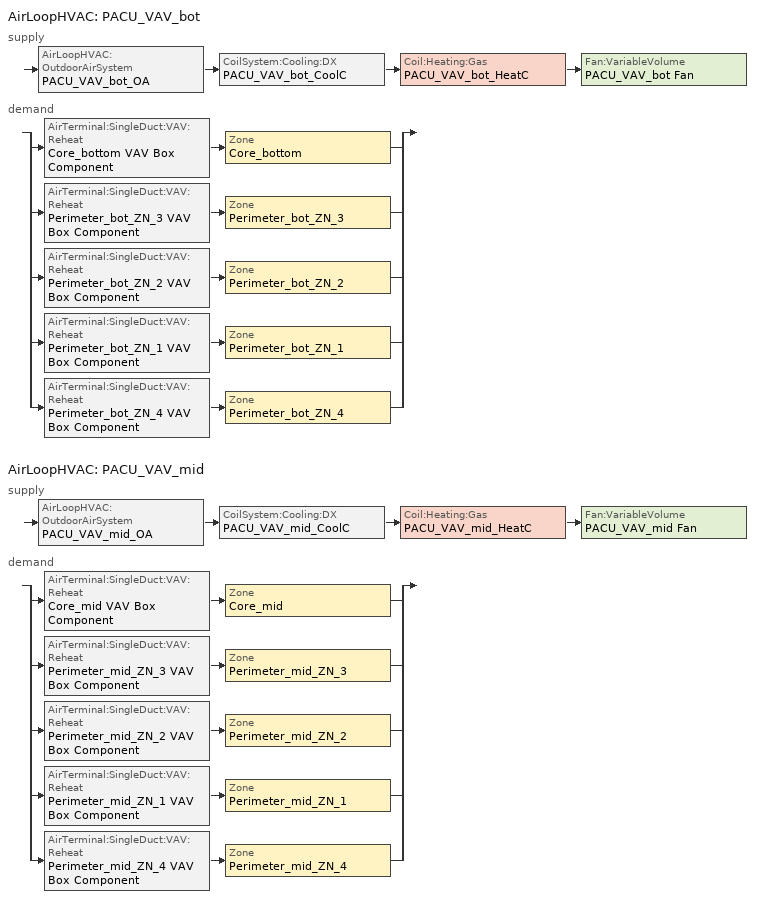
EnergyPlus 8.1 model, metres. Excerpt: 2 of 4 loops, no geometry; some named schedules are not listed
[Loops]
AirLoopHVAC 'PACU_VAV_bot'
 supply: AirLoopHVAC:OutdoorAirSystem 'PACU_VAV_bot_OA' > CoilSystem:Cooling:DX 'PACU_VAV_bot_CoolC' > Coil:Heating:Gas 'PACU_VAV_bot_HeatC' > Fan:VariableVolume 'PACU_VAV_bot Fan'
 demand: split
  | AirTerminal:SingleDuct:VAV:Reheat 'Core_bottom VAV Box Component' > Zone 'Core_bottom'
  | AirTerminal:SingleDuct:VAV:Reheat 'Perimeter_bot_ZN_3 VAV Box Component' > Zone 'Perimeter_bot_ZN_3'
  | AirTerminal:SingleDuct:VAV:Reheat 'Perimeter_bot_ZN_2 VAV Box Component' > Zone 'Perimeter_bot_ZN_2'
  | AirTerminal:SingleDuct:VAV:Reheat 'Perimeter_bot_ZN_1 VAV Box Component' > Zone 'Perimeter_bot_ZN_1'
  | AirTerminal:SingleDuct:VAV:Reheat 'Perimeter_bot_ZN_4 VAV Box Component' > Zone 'Perimeter_bot_ZN_4'
AirLoopHVAC 'PACU_VAV_mid'
 supply: AirLoopHVAC:OutdoorAirSystem 'PACU_VAV_mid_OA' > CoilSystem:Cooling:DX 'PACU_VAV_mid_CoolC' > Coil:Heating:Gas 'PACU_VAV_mid_HeatC' > Fan:VariableVolume 'PACU_VAV_mid Fan'
 demand: split
  | AirTerminal:SingleDuct:VAV:Reheat 'Core_mid VAV Box Component' > Zone 'Core_mid'
  | AirTerminal:SingleDuct:VAV:Reheat 'Perimeter_mid_ZN_3 VAV Box Component' > Zone 'Perimeter_mid_ZN_3'
  | AirTerminal:SingleDuct:VAV:Reheat 'Perimeter_mid_ZN_2 VAV Box Component' > Zone 'Perimeter_mid_ZN_2'
  | AirTerminal:SingleDuct:VAV:Reheat 'Perimeter_mid_ZN_1 VAV Box Component' > Zone 'Perimeter_mid_ZN_1'
  | AirTerminal:SingleDuct:VAV:Reheat 'Perimeter_mid_ZN_4 VAV Box Component' > Zone 'Perimeter_mid_ZN_4'
[ZoneList]
Bottom Zones: Core_bottom, Perimeter_bot_ZN_1, Perimeter_bot_ZN_2, Perimeter_bot_ZN_3, Perimeter_bot_ZN_4
Middle Zones: Core_mid, Perimeter_mid_ZN_1, Perimeter_mid_ZN_2, Perimeter_mid_ZN_3, Perimeter_mid_ZN_4
Top Zones: Core_top, Perimeter_top_ZN_1, Perimeter_top_ZN_2, Perimeter_top_ZN_3, Perimeter_top_ZN_4
[DesignSpecification:OutdoorAir] Outdoor Air Method=Flow/Area; Outdoor Air Flow per Zone Floor Area {m3/s-m2}=0.000431773; Outdoor Air Flow per Zone {m3/s}=0
SZ DSOA Core_bottom; SZ DSOA Core_mid; SZ DSOA Perimeter_bot_ZN_3; SZ DSOA Perimeter_bot_ZN_2; SZ DSOA Perimeter_bot_ZN_1; SZ DSOA Perimeter_bot_ZN_4; SZ DSOA Perimeter_mid_ZN_3; SZ DSOA Perimeter_mid_ZN_2; SZ DSOA Perimeter_mid_ZN_1; SZ DSOA Perimeter_mid_ZN_4
[Sizing:Zone] Zone Cooling Design Supply Air Temperature Input Method=SupplyAirTemperature; Zone Cooling Design Supply Air Temperature {C}=12.8; Zone Heating Design Supply Air Temperature Input Method=SupplyAirTemperature; Zone Heating Design Supply Air Temperature {C}=40; Zone Cooling Design Supply Air Humidity Ratio {kgWater/kgDryAir}=0.0085; Zone Heating Design Supply Air Humidity Ratio {kgWater/kgDryAir}=0.008; Zone Heating Sizing Factor=0; Zone Cooling Sizing Factor=0; Cooling Design Air Flow Method=DesignDay; Cooling Design Air Flow Rate {m3/s}=0; Cooling Minimum Air Flow {m3/s}=0; Cooling Minimum Air Flow Fraction=0; Heating Design Air Flow Method=DesignDay; Heating Design Air Flow Rate {m3/s}=0
Name | Design Specification Outdoor Air Object
Core_bottom | SZ DSOA Core_bottom
Core_mid | SZ DSOA Core_mid
Perimeter_bot_ZN_3 | SZ DSOA Perimeter_bot_ZN_3
Perimeter_bot_ZN_2 | SZ DSOA Perimeter_bot_ZN_2
Perimeter_bot_ZN_1 | SZ DSOA Perimeter_bot_ZN_1
Perimeter_bot_ZN_4 | SZ DSOA Perimeter_bot_ZN_4
Perimeter_mid_ZN_3 | SZ DSOA Perimeter_mid_ZN_3
Perimeter_mid_ZN_2 | SZ DSOA Perimeter_mid_ZN_2
Perimeter_mid_ZN_1 | SZ DSOA Perimeter_mid_ZN_1
Perimeter_mid_ZN_4 | SZ DSOA Perimeter_mid_ZN_4
[Sizing:System] Type of Load to Size On=Sensible; Design Outdoor Air Flow Rate {m3/s}=Autosize; Minimum System Air Flow Ratio=0.3; Preheat Design Temperature {C}=7; Preheat Design Humidity Ratio {kgWater/kgDryAir}=0.008; Precool Design Temperature {C}=12.8; Precool Design Humidity Ratio {kgWater/kgDryAir}=0.008; Central Cooling Design Supply Air Temperature {C}=12.8; Central Heating Design Supply Air Temperature {C}=12.8; Sizing Option=Coincident; 100% Outdoor Air in Cooling=No; 100% Outdoor Air in Heating=No; Central Cooling Design Supply Air Humidity Ratio {kgWater/kgDryAir}=0.0085; Central Heating Design Supply Air Humidity Ratio {kgWater/kgDryAir}=0.008; Cooling Design Air Flow Method=DesignDay; Cooling Design Air Flow Rate {m3/s}=0; Heating Design Air Flow Method=DesignDay; Heating Design Air Flow Rate {m3/s}=0; System Outdoor Air Method=ZoneSum
PACU_VAV_bot; PACU_VAV_mid
[ZoneControl:Thermostat] Control Type Schedule=Dual Zone Control Type Sched
Name | Zone or ZoneList | Control 1
Core_bottom Thermostat | Core_bottom | Core_bottom DualSPSched
Core_mid Thermostat | Core_mid | Core_mid DualSPSched
Perimeter_bot_ZN_3 Thermostat | Perimeter_bot_ZN_3 | Perimeter_bot_ZN_3 DualSPSched
Perimeter_bot_ZN_2 Thermostat | Perimeter_bot_ZN_2 | Perimeter_bot_ZN_2 DualSPSched
Perimeter_bot_ZN_1 Thermostat | Perimeter_bot_ZN_1 | Perimeter_bot_ZN_1 DualSPSched
Perimeter_bot_ZN_4 Thermostat | Perimeter_bot_ZN_4 | Perimeter_bot_ZN_4 DualSPSched
Perimeter_mid_ZN_3 Thermostat | Perimeter_mid_ZN_3 | Perimeter_mid_ZN_3 DualSPSched
Perimeter_mid_ZN_2 Thermostat | Perimeter_mid_ZN_2 | Perimeter_mid_ZN_2 DualSPSched
Perimeter_mid_ZN_1 Thermostat | Perimeter_mid_ZN_1 | Perimeter_mid_ZN_1 DualSPSched
Perimeter_mid_ZN_4 Thermostat | Perimeter_mid_ZN_4 | Perimeter_mid_ZN_4 DualSPSched
[ThermostatSetpoint:DualSetpoint] Heating Setpoint Temperature Schedule=HtgSetP_Sch; Cooling Setpoint Temperature Schedule=ClgSetP_Sch
Core_bottom DualSPSched; Core_mid DualSPSched; Perimeter_bot_ZN_3 DualSPSched; Perimeter_bot_ZN_2 DualSPSched; Perimeter_bot_ZN_1 DualSPSched; Perimeter_bot_ZN_4 DualSPSched; Perimeter_mid_ZN_3 DualSPSched; Perimeter_mid_ZN_2 DualSPSched; Perimeter_mid_ZN_1 DualSPSched; Perimeter_mid_ZN_4 DualSPSched
[AirTerminal:SingleDuct:VAV:Reheat] Availability Schedule=ALWAYS_ON; Zone Minimum Air Flow Input Method=Constant; Constant Minimum Air Flow Fraction=0.25; Maximum Hot Water or Steam Flow Rate {m3/s}=AUTOSIZE; Minimum Hot Water or Steam Flow Rate {m3/s}=0; Convergence Tolerance=0.001; Damper Heating Action=Normal
Name | Maximum Air Flow Rate {m3/s} | Reheat Coil
Core_bottom VAV Box Component | 2.60103 | Core_bottom VAV Box Reheat Coil
Core_mid VAV Box Component | 3.70265 | Core_mid VAV Box Reheat Coil
Perimeter_bot_ZN_3 VAV Box Component | 0.8104 | Perimeter_bot_ZN_3 VAV Box Reheat Coil
Perimeter_bot_ZN_2 VAV Box Component | 1.39884 | Perimeter_bot_ZN_2 VAV Box Reheat Coil
Perimeter_bot_ZN_1 VAV Box Component | 1.19915 | Perimeter_bot_ZN_1 VAV Box Reheat Coil
Perimeter_bot_ZN_4 VAV Box Component | 1.55772 | Perimeter_bot_ZN_4 VAV Box Reheat Coil
Perimeter_mid_ZN_3 VAV Box Component | 1.05781 | Perimeter_mid_ZN_3 VAV Box Reheat Coil
Perimeter_mid_ZN_1 VAV Box Component | 1.57976 | Perimeter_mid_ZN_1 VAV Box Reheat Coil
Perimeter_mid_ZN_2 VAV Box Component | 1.60356 | Perimeter_mid_ZN_2 VAV Box Reheat Coil
Perimeter_mid_ZN_4 VAV Box Component | 1.74796 | Perimeter_mid_ZN_4 VAV Box Reheat Coil
[Fan:ZoneExhaust] Availability Schedule=HVACOperationSchd; Fan Total Efficiency=0.45; Pressure Rise {Pa}=187.5; Maximum Flow Rate {m3/s}=0.5
Core_bottom Exhaust Fan; Core_mid Exhaust Fan
[Zone equipment]
Core_bottom: Core_bottom Exhaust Fan, Core_bottom VAV Box Component
Core_mid: Core_mid Exhaust Fan, Core_mid VAV Box Component
Perimeter_bot_ZN_3: Perimeter_bot_ZN_3 VAV Box Component
Perimeter_bot_ZN_2: Perimeter_bot_ZN_2 VAV Box Component
Perimeter_bot_ZN_1: Perimeter_bot_ZN_1 VAV Box Component
Perimeter_bot_ZN_4: Perimeter_bot_ZN_4 VAV Box Component
Perimeter_mid_ZN_3: Perimeter_mid_ZN_3 VAV Box Component
Perimeter_mid_ZN_2: Perimeter_mid_ZN_2 VAV Box Component
Perimeter_mid_ZN_1: Perimeter_mid_ZN_1 VAV Box Component
Perimeter_mid_ZN_4: Perimeter_mid_ZN_4 VAV Box Component
[Fan:VariableVolume] Fan Total Efficiency=0.42; Pressure Rise {Pa}=1120.5; Fan Power Minimum Flow Rate Input Method=Fraction; Fan Power Minimum Flow Fraction=0.25; Motor Efficiency=0.64; Motor In Airstream Fraction=0.25; Fan Power Coefficient 1=0.0704289; Fan Power Coefficient 2=0.38533; Fan Power Coefficient 3=-0.460864; Fan Power Coefficient 4=1.0092; Fan Power Coefficient 5=0
Name | Availability Schedule | Maximum Flow Rate {m3/s}
PACU_VAV_bot Fan | HVACOperationSchd 1 | 6.17745
PACU_VAV_mid Fan | HVACOperationSchd 2 | 7.99649
[Coil:Cooling:DX:TwoSpeed] Availability Schedule=ALWAYS_ON; High Speed Rated Sensible Heat Ratio=AUTOSIZE; High Speed Gross Rated Cooling COP {W/W}=2.61; Total Cooling Capacity Function of Temperature Curve=FURNACE_PACU_VAV_CoolCCarrier48TM014_12tons_CapFT; Total Cooling Capacity Function of Flow Fraction Curve=FURNACE_PACU_VAV_CoolCCarrier48TM014_12tons_FFF; Energy Input Ratio Function of Temperature Curve=FURNACE_PACU_VAV_CoolCCarrier48TM014_12tons_EIRFT; Energy Input Ratio Function of Flow Fraction Curve=FURNACE_PACU_VAV_CoolCCarrier48TM014_12tons_EIRFFF; Part Load Fraction Correlation Curve=FURNACE_PACU_VAV_CoolCIEA_HVAC_BESTEST_9ton-PLR; Low Speed Gross Rated Sensible Heat Ratio=0.69; Low Speed Gross Rated Cooling COP {W/W}=2.1; Low Speed Total Cooling Capacity Function of Temperature Curve=FURNACE_PACU_VAV_CoolCCarrier48TM014_12tons_CapFT; Low Speed Energy Input Ratio Function of Temperature Curve=FURNACE_PACU_VAV_CoolCCarrier48TM014_12tons_EIRFT
Name | High Speed Gross Rated Total Cooling Capacity {W} | High Speed Rated Air Flow Rate {m3/s} | Low Speed Gross Rated Total Cooling Capacity {W} | Low Speed Rated Air Flow Rate {m3/s}
PACU_VAV_bot_CoolC DXCoil | 81807 | 6.17745 | 27266.3 | 2.05894
PACU_VAV_mid_CoolC DXCoil | 105896 | 7.99649 | 35295.2 | 2.66523
[Coil:Heating:Electric] Availability Schedule=ALWAYS_ON; Efficiency=1
Name | Nominal Capacity {W}
Core_bottom VAV Box Reheat Coil | 34629.3
Core_mid VAV Box Reheat Coil | 49295.9
Perimeter_bot_ZN_3 VAV Box Reheat Coil | 11743.8
Perimeter_bot_ZN_2 VAV Box Reheat Coil | 18623.7
Perimeter_bot_ZN_1 VAV Box Reheat Coil | 15965.1
Perimeter_bot_ZN_4 VAV Box Reheat Coil | 20739.1
Perimeter_mid_ZN_3 VAV Box Reheat Coil | 14083.4
Perimeter_mid_ZN_2 VAV Box Reheat Coil | 21349.3
Perimeter_mid_ZN_1 VAV Box Reheat Coil | 21032.4
Perimeter_mid_ZN_4 VAV Box Reheat Coil | 23271.8
[Coil:Heating:Gas] Availability Schedule=ALWAYS_ON; Gas Burner Efficiency=0.8; Nominal Capacity {W}=0; Parasitic Electric Load {W}=0; Part Load Fraction Correlation Curve=Gas Furnace PLF-FPLR; Parasitic Gas Load {W}=0
PACU_VAV_bot_HeatC; PACU_VAV_mid_HeatC
[CoilSystem:Cooling:DX] Availability Schedule=ALWAYS_ON
Name | Cooling Coil
PACU_VAV_bot_CoolC | PACU_VAV_bot_CoolC DXCoil
PACU_VAV_mid_CoolC | PACU_VAV_mid_CoolC DXCoil
[Controller:OutdoorAir] Minimum Outdoor Air Flow Rate {m3/s}=AUTOSIZE; Maximum Outdoor Air Flow Rate {m3/s}=AUTOSIZE; Economizer Control Type=NoEconomizer; Economizer Control Action Type=ModulateFlow; Lockout Type=NoLockout; Minimum Limit Type=FixedMinimum; Minimum Outdoor Air Schedule=MinOA_Sched; Minimum Fraction of Outdoor Air Schedule=MinOAFracSch_Base; Maximum Fraction of Outdoor Air Schedule=MaxOAFracSch_Base; Heat Recovery Bypass Control Type=BypassWhenOAFlowGreaterThanMinimum
PACU_VAV_bot_OA_Controller; PACU_VAV_mid_OA_Controller
[AirLoopHVAC] Design Supply Air Flow Rate {m3/s}=AUTOSIZE
PACU_VAV_bot; PACU_VAV_mid
[AirLoopHVAC:ReturnPlenum]
Name | Zone
FirstFloor_Return_Plenum | FirstFloor_Plenum
MidFloor_Return_Plenum | MidFloor_Plenum
TopFloor_Return_Plenum | TopFloor_Plenum
[AvailabilityManager:OptimumStart] Applicability Schedule=Optimal Start Availability Schedule; Control Type=MaximumofZoneList; Maximum Value for Optimum Start Time {hr}=3; Control Algorithm=AdaptiveASHRAE; Constant Temperature Gradient during Cooling {deltaC/hr}=2; Constant Temperature Gradient during Heating {deltaC/hr}=3; Initial Temperature Gradient during Cooling {deltaC/hr}=2; Initial Temperature Gradient during Heating {deltaC/hr}=3; Number of Previous Days {days}=2
Name | Fan Schedule | Zone List
Bottom Optimal Start | HVACOperationSchd 1 | Bottom Zones
Middle Optimal Start | HVACOperationSchd 2 | Middle Zones
Top Optimal Start | HVACOperationSchd 3 | Top Zones
[EnergyManagementSystem:Actuator]
MinOA: MinOAFracSch_Base; Schedule:Compact; Schedule Value
FPR_1: PACU_VAV_bot Fan; Fan; Fan Pressure Rise
FPR_2: PACU_VAV_mid Fan; Fan; Fan Pressure Rise
SAT: VAV-Supply-Air-Temp-Sch; Schedule:Compact; Schedule Value
[EnergyManagementSystem:Sensor]
Name | Output:Variable or Output:Meter Index Key | Output:Variable or Output:Meter
VAV1_1 | Core_bottom VAV Box Component | Zone Air Terminal VAV Damper Position
VAV1_2 | Perimeter_bot_ZN_1 VAV Box Component | Zone Air Terminal VAV Damper Position
VAV1_3 | Perimeter_bot_ZN_2 VAV Box Component | Zone Air Terminal VAV Damper Position
VAV1_4 | Perimeter_bot_ZN_3 VAV Box Component | Zone Air Terminal VAV Damper Position
VAV1_5 | Perimeter_bot_ZN_4 VAV Box Component | Zone Air Terminal VAV Damper Position
VAV2_1 | Core_mid VAV Box Component | Zone Air Terminal VAV Damper Position
VAV2_2 | Perimeter_mid_ZN_1 VAV Box Component | Zone Air Terminal VAV Damper Position
VAV2_3 | Perimeter_mid_ZN_2 VAV Box Component | Zone Air Terminal VAV Damper Position
VAV2_4 | Perimeter_mid_ZN_3 VAV Box Component | Zone Air Terminal VAV Damper Position
VAV2_5 | Perimeter_mid_ZN_4 VAV Box Component | Zone Air Terminal VAV Damper Position
T_amb | * | Site Outdoor Air Drybulb Temperature
CPP_Event_Sensor | DR_Event | Schedule Value
Demand | * | Electricity:Facility
[EnergyManagementSystem:ProgramCallingManager]
SP_Reset_Manager: InsideHVACSystemIterationLoop; SP_Reset
SET_RESET_Manager: AfterPredictorAfterHVACManagers; SAT_RESET
DR_Post_Process_Manager: EndOfSystemTimestepAfterHVACReporting; DR_Post_Process
[EnergyManagementSystem:Program]
SP_Reset: SET FPRMax1=1120.5; SET FPRMax2=1120.5; SET FPRMax3=1120.5; SET VAV1Max= @Max VAV1_1 VAV1_2; SET VAV1Max= @Max VAV1Max VAV1_3; SET VAV1Max= @Max VAV1Max VAV1_4; SET VAV1Max= @Max VAV1Max VAV1_5; SET VAV2Max= @Max VAV2_1 VAV2_2; SET VAV2Max= @Max VAV2Max VAV2_3; SET VAV2Max= @Max VAV2Max VAV2_4; SET VAV2Max= @Max VAV2Max VAV2_5; SET VAV3Max= @Max VAV3_1 VAV3_2; SET VAV3Max= @Max VAV3Max VAV3_3; SET VAV3Max= @Max VAV3Max VAV3_4; SET VAV3Max= @Max VAV3Max VAV3_5; SET FPR_1= FPRMax1*VAV1Max/0.95; SET FPR_1 = @Max FPR_1 FPRMax1*0.5; SET FPR_1 = @Min FPR_1 FPRMax1; SET FPR_2= FPRMax2*VAV2Max/0.95; SET FPR_2 = @Max FPR_2 FPRMax2*0.5; SET FPR_2 = @Min FPR_2 FPRMax2; SET FPR_3= FPRMax3*VAV3Max/0.95; SET FPR_3 = @Max FPR_3 FPRMax3*0.5; SET FPR_3 = @Min FPR_3 FPRMax3
SAT_RESET: If T_amb >23.89; SET SAT=12.8; Elseif T_amb>7.22; SET SAT =12.78+(2.78*(23.89-T_amb)/(23.89-7.22)); Else; SET SAT=15.56; ENDIF
DR_Post_Process: SET DR_Demand = 0; SET DR_Pre_Demand=0; SET DR_Post_Demand=0; IF CPP_Event_Sensor==1; SET DR_Demand = Demand * 12 / 3600; ENDIF; IF CPP_Event_Sensor>0; SET DR_FullDay = Demand * 12 /3600; ENDIF
[EnergyManagementSystem:OutputVariable] Update Frequency=SystemTimestep
Name | EMS Variable | Type of Data in Variable | EMS Program or Subroutine
PACU_VAV_bot Fan Maximum Damper Position | VAV1Max | Averaged | SP_Reset
PACU_VAV_mid Fan Maximum Damper Position | VAV2Max | Averaged | SP_Reset
PACU_VAV_top Fan Maximum Damper Position | VAV3Max | Averaged | SP_Reset
PACU_VAV_bot Fan Pressure Rise | FPR_1 | Averaged | SP_Reset
PACU_VAV_mid Fan Pressure Rise | FPR_2 | Averaged | SP_Reset
SAT Setpoint | SAT | AVERAGED
DR_Demand | DR_Demand | Averaged | DR_Post_Process
DR_FullDay | DR_FullDay | Averaged | DR_Post_Process
[AvailabilityManager:NightCycle] Applicability Schedule=Night Cycle Availability; Control Type=CycleOnAny; Thermostat Tolerance {deltaC}=1; Cycling Run Time {s}=1800
Name | Fan Schedule
PACU_VAV_bot Availability Manager | HVACOperationSchd 1
PACU_VAV_mid Availability Manager | HVACOperationSchd 2
PACU_VAV_top Availability Manager | HVACOperationSchd 3
[SetpointManager:Scheduled] Control Variable=Temperature; Schedule=VAV-Supply-Air-Temp-Sch
Name | Setpoint Node or NodeList
PACU_VAV_bot SAT setpoint | PACU_VAV_bot Supply Equipment Outlet Node
PACU_VAV_mid SAT setpoint | PACU_VAV_mid Supply Equipment Outlet Node
[SetpointManager:MixedAir] Control Variable=Temperature
Name | Setpoint Node or NodeList
PACU_VAV_bot_CoolC SAT Manager | PACU_VAV_bot_CoolC-PACU_VAV_bot_HeatCNode
PACU_VAV_bot_HeatC MixedAir Manager | PACU_VAV_bot_HeatC-PACU_VAV_bot FanNode
PACU_VAV_bot_OAMixed Air Temp Manager | PACU_VAV_bot_OA-PACU_VAV_bot_CoolCNode
PACU_VAV_mid_CoolC SAT Manager | PACU_VAV_mid_CoolC-PACU_VAV_mid_HeatCNode
PACU_VAV_mid_HeatC MixedAir Manager | PACU_VAV_mid_HeatC-PACU_VAV_mid FanNode
PACU_VAV_mid_OAMixed Air Temp Manager | PACU_VAV_mid_OA-PACU_VAV_mid_CoolCNode
[FaultModel:TemperatureSensorOffset:OutdoorAir] Availability Schedule=ALWAYS_ON; Temperature Sensor Offset {deltaC}=3
Name | Controller Object
VAV_bot OA Sensor Bias | PACU_VAV_bot_OA_Controller
VAV_mid OA Sensor Bias | PACU_VAV_mid_OA_Controller
[FaultModel:TemperatureSensorOffset:ReturnAir] Availability Schedule=ALWAYS_ON; Temperature Sensor Offset {deltaC}=-3
Name | Controller Object
VAV_bot RA Sensor Bias | PACU_VAV_bot_OA_Controller
VAV_mid RA Sensor Bias | PACU_VAV_mid_OA_Controller
[Schedule:Compact]
ALWAYS_ON: Through: 12/31, For: AllDays, Until: 24:00, 1
HVACOperationSchd 1; HVACOperationSchd 2; HVACOperationSchd 3: Through: 12/31, For: Weekdays SummerDesignDay WinterDesignDay, Until: 08:00, 0, Until: 22:00, 1, Until: 24:00, 0, For: Saturday, Until: 08:00, 0, Until: 18:00, 1, Until: 24:00, 0, For: Sunday Holidays AllOtherDays, Until: 24:00, 0
Optimal Start Availability Schedule: Through: 12/31, For: Weekdays SummerDesignDay WinterDesignDay, Until: 05:00, 0, Until: 08:00, 1, Until: 24:00, 0, For: Saturday, Until: 05:00, 0, Until: 08:00, 1, Until: 24:00, 0, For: Sunday Holidays AllOtherDays, Until: 24:00, 0
HVACOperationSchd: Through: 12/31, For: Weekdays SummerDesignDay WinterDesignDay, Until: 05:00, 0, Until: 22:00, 1, Until: 24:00, 0, For: Saturday, Until: 05:00, 0, Until: 18:00, 1, Until: 24:00, 0, For: Sunday Holidays AllOtherDays, Until: 24:00, 0
HTGSETP_SCH: Through: 12/31, For: Weekdays, Until: 05:00, 15.6, Until: 06:00, 19.3, Until: 07:00, 20.3, Until: 22:00, 20.6, Until: 24:00, 15.6, For: SummerDesignDay, Until: 24:00, 18.3, For: WinterDesignDay, Until: 05:00, 18.3, Until: 06:00, 19.3, Until: 07:00, 20.3, Until: 22:00, 21.7, Until: 24:00, 18.3, For: Saturday, Until: 05:00, 15.6, Until: 06:00, 19.3, Until:  07:00, 20.3, Until: 18:00, 20.6, Until: 24:00, 15.6, For: Sunday Holidays AllOtherDays, Until: 24:00, 15.6
CLGSETP_SCH: Through: 12/31, For: Weekdays, Until: 05:00, 26.7, Until: 06:00, 25.2, Until: 07:00, 23.9, Until: 22:00, 23.9, Until: 24:00, 26.7, For: Saturday, Until: 05:00, 26.7, Until: 06:00, 25.2, Until: 07:00, 23.9, Until: 18:00, 23.9, Until: 24:00, 26.7, For: SummerDesignDay, Until: 05:00, 26.7, Until: 06:00, 25.2, Until: 07:00, 23.9, Until: 22:00, 22.8, Until: 24:00, 26.7, For: WinterDesignDay, Until: 24:00, 26.7, For: Sunday Holidays AllOtherDays, Until: 24:00, 26.7
MinOA_Sched: Through: 12/31, For: Weekdays, Until: 08:00, 0, Until: 22:00, 1, Until: 24:00, 0, For: Saturday, Until: 08:00, 0, Until: 18:00, 1, Until: 24:00, 0, For: SummerDesignDay, Until: 24:00, 1, For: WinterDesignDay, Until: 24:00, 1, For: Sunday Holidays AllOtherDays, Until: 06:00, 0, Until: 18:00, 0, Until: 24:00, 0
MinOAFracSch_Base: Through: 12/31, For: Weekdays, Until: 07:00, 0.1, Until: 22:00, 0.3, Until: 24:00, 0.1, For: Saturday, Until: 07:00, 0.1, Until: 18:00, 0.3, Until: 24:00, 0.1, For: SummerDesignDay WinterDesignDay, Until: 05:00, 0.1, Until: 22:00, 0.3, Until: 24:00, 0.1, For: Sunday Holidays AllOtherDays, Until: 05:00, 0.1, Until: 18:00, 0.1, Until: 24:00, 0.1
MaxOAFracSch_Base: Through: 12/31, For: AllDays, Until: 24:00, 0.7
Dual Zone Control Type Sched: Through: 12/31, For: AllDays, Until: 24:00, 4
VAV-Supply-Air-Temp-Sch: Through: 12/31, For: AllDays, Until: 24:00, 12.8
[Schedule:File]
DR_Event: File=/phome/comstd/CtrlBenefit/simulation/DR_ScheduleFiles/LosAngelesDR.csv; Column Number=1; Rows to Skip at Top=0; Number of Hours of Data=8760; Column Separator=Comma; Interpolate to Timestep=No; Minutes per Item=60
[Curve:Quadratic]
Name | Coefficient1 Constant | Coefficient2 x | Coefficient3 x**2 | Minimum Value of x | Maximum Value of x
FURNACE_PACU_VAV_CoolCCarrier48TM014_12tons_FFF | 0.718954 | 0.435436 | -0.154193 | 0.75 | 1.25
FURNACE_PACU_VAV_CoolCCarrier48TM014_12tons_EIRFFF | 1.19525 | -0.306138 | 0.110973 | 0.75 | 1.25
FURNACE_PACU_VAV_CoolCIEA_HVAC_BESTEST_9ton-PLR | 0.771 | 0.229 | 0 | 0 | 1
[Curve:Cubic]
Gas Furnace PLF-FPLR: Coefficient1 Constant=0.8; Coefficient2 x=0.2; Coefficient3 x**2=0; Coefficient4 x**3=0; Minimum Value of x=0; Maximum Value of x=1
[Curve:Biquadratic] Minimum Value of x=16.5556; Maximum Value of x=22.1111; Minimum Value of y=23.7778; Maximum Value of y=47.66
Name | Coefficient1 Constant | Coefficient2 x | Coefficient3 x**2 | Coefficient4 y | Coefficient5 y**2 | Coefficient6 x*y
FURNACE_PACU_VAV_CoolCCarrier48TM014_12tons_CapFT | 1.39072 | -0.0529058 | 0.0018423 | 0.00058267 | -0.000186814 | 0.000265159
FURNACE_PACU_VAV_CoolCCarrier48TM014_12tons_EIRFT | -0.536161 | 0.105138 | -0.00172659 | 0.0149848 | 0.000659948 | -0.0017385
